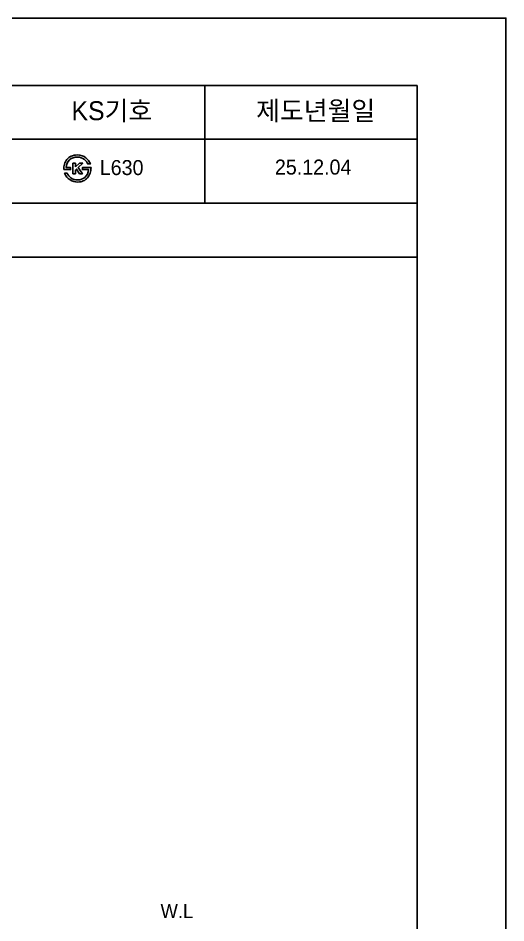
# Model space of a CAD drawing. Extents: x 63601 to 66026, y 58179 to 61610.
# Drawn here: x 65158 to 66026, y 59998 to 61610 of the extents above; entities that cross this region are included whole.
import ezdxf
from ezdxf.enums import TextEntityAlignment as Align
from ezdxf.lldxf.tags import DXFTag

# ---------------------------------------------------------------- set-up
doc = ezdxf.new("R2010")
doc.units = 0
doc.header["$MEASUREMENT"] = 0
for name, color, linetype in [('Dim', 4, 'CONTINUOUS'), ('LINE', 7, 'CONTINUOUS'), ('TEXT', 7, 'CONTINUOUS'), ('YA', 7, 'CONTINUOUS')]:
    doc.layers.add(name, color=color, linetype=linetype)
doc.styles.add('스타일1', font='txt.shx', dxfattribs={"bigfont": 'ghs.shx'})
doc.styles.add('타이틀', font='H2GTRM.TTF', dxfattribs={"height": 25})
tags = doc.linetypes.add('Amconstr', pattern=[9999, 9999, 0]).pattern_tags.tags
tags[6:7] = [DXFTag(74, 4), DXFTag(75, 0), DXFTag(340, '0'), DXFTag(46, 1.0), DXFTag(50, 0.0), DXFTag(44, 0.0), DXFTag(45, 0.0)]
tags[4:5] = [DXFTag(74, 4), DXFTag(75, 0), DXFTag(340, '0'), DXFTag(46, 1.0), DXFTag(50, 0.0), DXFTag(44, 0.0), DXFTag(45, 0.0)]

msp = doc.modelspace()

# ---------------------------------------------------------------- linework, layer by layer
at = {"layer": 'LINE', "linetype": 'Amconstr'}
msp.add_line((65868.2, 58321.9), (65868.2, 61489.9), dxfattribs=at)
at = {"layer": 'YA', "color": 7}
for p, q in [((65868.2, 61489.9), (63792.2, 61489.9)), ((65490.4, 61279.6), (65490.4, 61489.6)), ((65868.2, 61393.9), (64186.7, 61393.9)), ((65868.2, 61279.9), (63792.2, 61279.9)), ((65868.2, 61183.9), (63792.2, 61183.9)), ((65868.2, 61183.9), (63792.2, 61183.9))]:
    msp.add_line(p, q, dxfattribs=at)
at = {"layer": 'YA', "color": 0}
msp.add_lwpolyline([(63600.8, 58179.5), (66026.3, 58179.5), (66026.3, 61609.8), (63600.8, 61609.8)], close=True, dxfattribs=at)
at = {"layer": 'YA', "color": 7}
msp.add_lwpolyline([(65259.8, 61344.6), (65267, 61351.1), (65272.9, 61351.1), (65264.8, 61343.7), (65272.3, 61332.4), (65267.3, 61332.4), (65261.9, 61340.9), (65259.8, 61339.1), (65259.8, 61332.4), (65255.4, 61332.4), (65255.4, 61351.3), (65259.8, 61351.3), (65259.8, 61344.6)], close=True, dxfattribs=at)
for points in [[(65239.1, 61340), (65239, 61343.3), (65239.3, 61346.5), (65240.2, 61349.5), (65241.2, 61352.6), (65242.6, 61355.4), (65244.6, 61357.8), (65246.7, 61360.3), (65249.2, 61362.3), (65252.2, 61363.7), (65255.4, 61365.2), (65259, 61366), (65263, 61366), (65269.1, 61365.9), (65274.3, 61364.2), (65278.5, 61360.9), (65282, 61358.2), (65284.6, 61354.6), (65286.4, 61350.1), (65286.4, 61350.1), (65281.7, 61350.1), (65281.7, 61350.1), (65280.8, 61352.9), (65278.8, 61355.5), (65275.9, 61357.9), (65272.2, 61360.8), (65268, 61362.2), (65263.4, 61362.2), (65257.8, 61362.2), (65253.1, 61360.6), (65249.4, 61357.2), (65245.6, 61353.8), (65243.6, 61349.2), (65243.3, 61343.5), (65243.3, 61343.5), (65251.1, 61343.5), (65251.1, 61343.5), (65251.1, 61343.5), (65251.1, 61340), (65251.1, 61340), (65251.1, 61340), (65239.1, 61340), (65239.1, 61340), (65239.1, 61340), (65239.1, 61340), (65239.1, 61340)], [(65287.5, 61343.5), (65287.6, 61340), (65287, 61336.6), (65285.9, 61333.4), (65284.8, 61330.3), (65283.2, 61327.5), (65281.1, 61325.2), (65279, 61322.8), (65276.5, 61321), (65273.6, 61319.7), (65270.7, 61318.3), (65267.6, 61317.7), (65264.3, 61317.7), (65258.9, 61317.6), (65254.2, 61318.9), (65250.1, 61321.5), (65245.8, 61324.2), (65242.6, 61328.3), (65240.5, 61333.5), (65240.5, 61333.5), (65244.9, 61333.5), (65244.9, 61333.5), (65246.7, 61330.1), (65248.9, 61327.4), (65251.4, 61325.4), (65255, 61322.6), (65259.3, 61321.3), (65264.3, 61321.6), (65268.7, 61321.6), (65272.7, 61323), (65276.3, 61325.8), (65280.5, 61329.3), (65282.8, 61334), (65283.3, 61340), (65283.3, 61340), (65272.1, 61340), (65272.1, 61340), (65272.1, 61340), (65272.1, 61343.5), (65272.1, 61343.5), (65272.1, 61343.5), (65287.5, 61343.5), (65287.5, 61343.5), (65287.5, 61343.5), (65287.5, 61343.5), (65287.5, 61343.5)]]:
    msp.add_open_spline(points, degree=3, knots=[0, 0, 0, 0, 1, 1, 1, 2, 2, 2, 3, 3, 3, 4, 4, 4, 5, 5, 5, 6, 6, 6, 7, 7, 7, 8, 8, 8, 9, 9, 9, 10, 10, 10, 11, 11, 11, 12, 12, 12, 13, 13, 13, 14, 14, 14, 15, 15, 15, 15], dxfattribs=at)

# ---------------------------------------------------------------- texts
at = {"layer": 'Dim', "color": 0, "char_height": 33.819, "attachment_point": 1, "style": '스타일1'}
for s, insert in [('{\\fGulim|b0|i0|c129|p50;KS기호}', (65252.7, 61461.7)), ('{\\fGulim|b0|i0|c129|p50;제도년월일}', (65581.5, 61461.7))]:
    msp.add_mtext(s, dxfattribs=dict(at, insert=insert))
at = {"layer": 'Dim', "color": 0, "char_height": 26.746, "width": 168.306, "attachment_point": 1, "style": '스타일1'}
for s, insert in [('{\\fGulim|b0|i0|c129|p50;L630}', (65303.1, 61356.9)), ('{\\fGulim|b0|i0|c129|p50;25.12.04}', (65615, 61357.8))]:
    msp.add_mtext(s, dxfattribs=dict(at, insert=insert))
at = {"layer": 'TEXT', "style": '타이틀'}
msp.add_text('W.L', height=25, dxfattribs=at).set_placement((65440.4, 60019), align=Align.MIDDLE)

doc.saveas('drawing.dxf')
